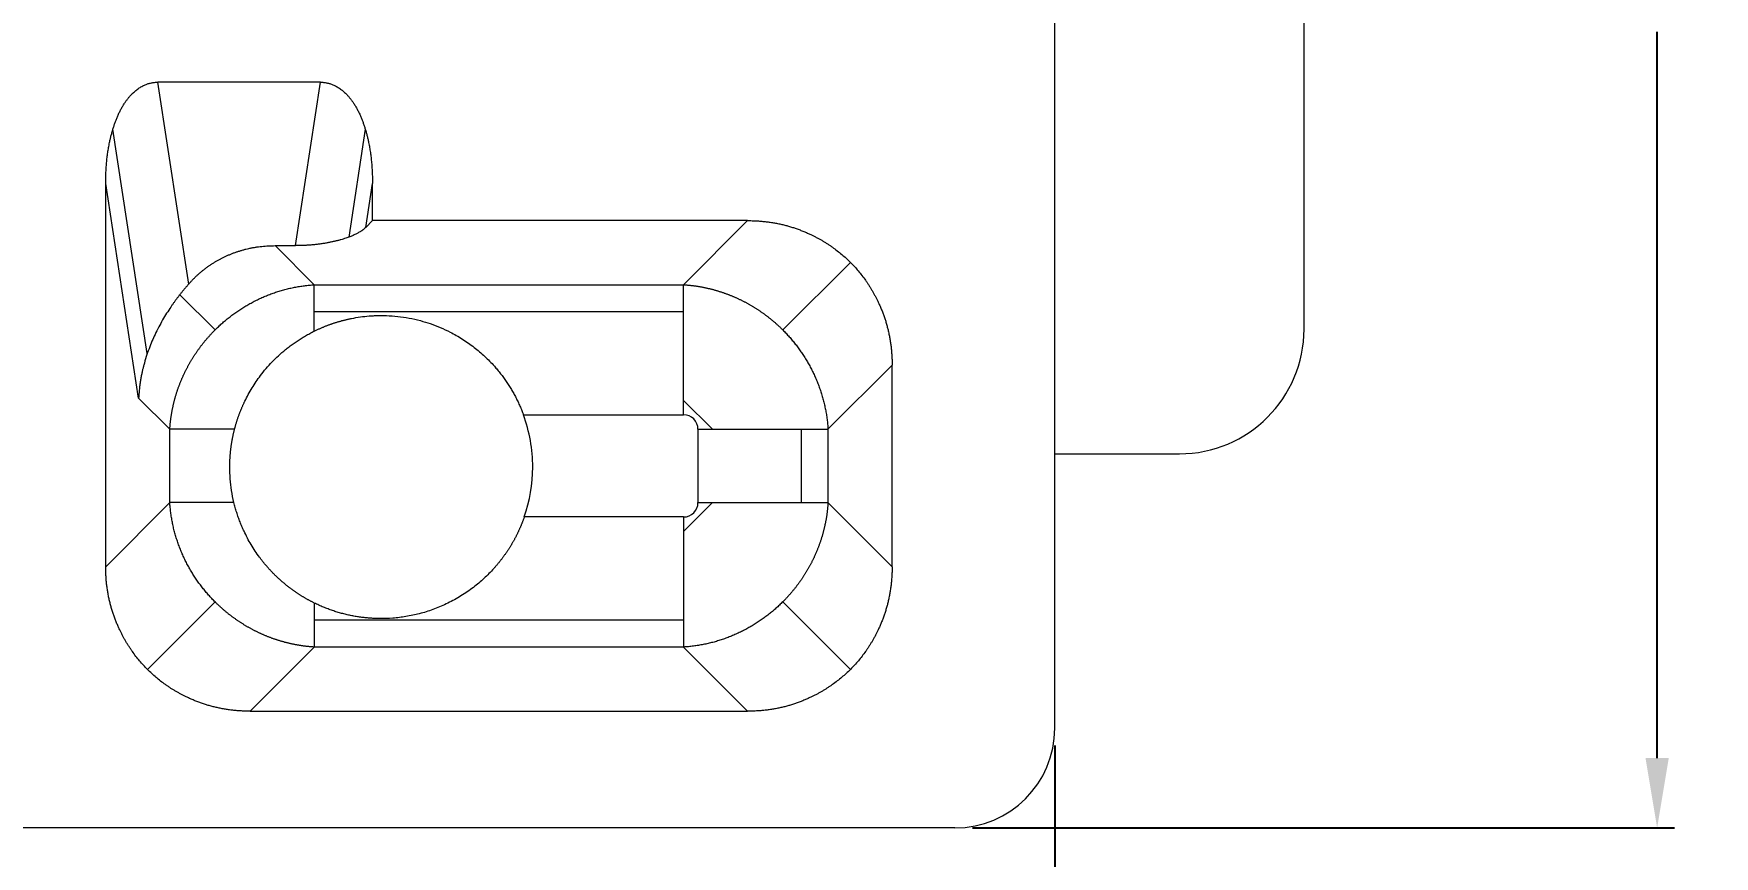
# Model space of a CAD drawing. Header units: millimetres. Extents: x 2455 to 2643, y 2006 to 2127.
# Drawn here: x 2502.68 to 2536.39, y 2029.38 to 2045.87 of the extents above; entities that cross this region are included whole.
import ezdxf

# ---------------------------------------------------------------- set-up
doc = ezdxf.new("R2010")
doc.units = ezdxf.units.MM
doc.layers.add('1', color=7, linetype='Continuous', true_color=0xffffff)
doc.layers.add('dim', color=82, linetype='Continuous', lineweight=9)
doc.styles.add('Capful-A', font='')
doc.styles.get('Capful-A').set_extended_font_data('Microsoft YaHei')
doc.dimstyles.new('Capful-A-1.0', dxfattribs={"dimscale": 0.7, "dimtxt": 2.5, "dimasz": 2.5, "dimexe": 1.5, "dimexo": 1, "dimgap": 1.5, "dimtad": 0, "dimdsep": 46, "dimtxsty": 'Capful-A', "dimcen": 0, "dimclrt": 2, "dimazin": 2, "dimtfac": 1, "dimtmove": 0, "dimatfit": 3, "dimfxl": 0, "dimtolj": 1, "dimtzin": 0, "dimarcsym": 0})

# ---------------------------------------------------------------- blocks, each defined once
blk = doc.blocks.new('*D49')
at = {"layer": 'Defpoints', "color": 0, "transparency": 16777216}
for p in [(2470.156, 2031.949), (2523.156, 2031.949), (2523.156, 2022.62)]:
    blk.add_point(p, dxfattribs=at)
at = {"layer": 'dim', "color": 0, "lineweight": -2, "transparency": 16777216}
for p, q in [((2470.156, 2031.599), (2470.156, 2022.27)), ((2523.156, 2031.599), (2523.156, 2022.27)), ((2471.556, 2022.62), (2495.133, 2022.62)), ((2521.756, 2022.62), (2498.178, 2022.62))]:
    blk.add_line(p, q, dxfattribs=at)
at = {"layer": 'dim', "color": 0, "transparency": 16777216}
for points in [[(2471.556, 2022.853), (2471.556, 2022.386), (2470.156, 2022.62)], [(2521.756, 2022.853), (2521.756, 2022.386), (2523.156, 2022.62)]]:
    blk.add_solid(points, dxfattribs=at)
at = {"layer": 'dim', "color": 2, "transparency": 16777216, "insert": (2496.656, 2022.62), "char_height": 1.75, "attachment_point": 5, "style": 'Capful-A', "bg_fill": 3, "box_fill_scale": 1.1, "bg_fill_color": 256, "bg_fill_true_color": 13158600, "bg_fill_transparency": 0}
blk.add_mtext('\\A1;53', dxfattribs=at)
blk = doc.blocks.new('*D50')
at = {"layer": 'Defpoints', "color": 0, "transparency": 16777216}
for p in [(2521.156, 2064.949), (2535.238, 2064.949), (2521.156, 2029.949)]:
    blk.add_point(p, dxfattribs=at)
at = {"layer": 'dim', "color": 0, "lineweight": -2, "transparency": 16777216}
for p, q in [((2521.505, 2064.949), (2535.588, 2064.949)), ((2535.238, 2063.549), (2535.238, 2048.992)), ((2535.238, 2031.349), (2535.238, 2045.906)), ((2521.505, 2029.949), (2535.588, 2029.949))]:
    blk.add_line(p, q, dxfattribs=at)
at = {"layer": 'dim', "color": 0, "transparency": 16777216}
for points in [[(2535.005, 2063.549), (2535.471, 2063.549), (2535.238, 2064.949)], [(2535.005, 2031.349), (2535.471, 2031.349), (2535.238, 2029.949)]]:
    blk.add_solid(points, dxfattribs=at)
at = {"layer": 'dim', "color": 2, "transparency": 16777216, "insert": (2535.238, 2047.449), "char_height": 1.75, "attachment_point": 5, "rotation": 90, "style": 'Capful-A', "bg_fill": 3, "box_fill_scale": 1.1, "bg_fill_color": 256, "bg_fill_true_color": 13158600, "bg_fill_transparency": 0}
blk.add_mtext('\\A1;35', dxfattribs=at)

msp = doc.modelspace()

# ---------------------------------------------------------------- linework, layer by layer
at = {"layer": '1', "color": 7, "linetype": 'Continuous', "lineweight": 18}
for p, q in [((2528.156, 2039.949), (2528.156, 2054.949)), ((2523.156, 2031.949), (2523.156, 2052.399)), ((2505.788, 2040.853), (2505.167, 2044.898)), ((2508.43, 2044.898), (2505.167, 2044.898)), ((2507.927, 2041.622), (2508.43, 2044.898)), ((2504.958, 2039.461), (2504.268, 2043.957)), ((2509.329, 2043.957), (2508.997, 2041.792)), ((2504.123, 2035.187), (2504.123, 2042.87)), ((2504.784, 2038.566), (2504.123, 2042.87)), ((2509.338, 2041.989), (2509.473, 2042.87)), ((2509.473, 2042.124), (2509.473, 2042.87)), ((2509.473, 2042.124), (2509.338, 2041.989)), ((2516.997, 2042.124), (2509.473, 2042.124)), ((2516.997, 2042.124), (2515.712, 2040.839)), ((2507.524, 2041.622), (2507.927, 2041.622)), ((2507.524, 2041.622), (2508.307, 2040.839)), ((2519.058, 2041.287), (2517.703, 2039.932)), ((2508.307, 2040.839), (2515.712, 2040.839)), ((2505.609, 2040.639), (2506.316, 2039.932)), ((2508.307, 2040.302), (2515.712, 2040.302)), ((2519.895, 2039.227), (2518.609, 2037.941)), ((2519.895, 2035.187), (2519.895, 2039.227)), ((2505.409, 2037.941), (2504.784, 2038.566)), ((2515.712, 2038.52), (2516.291, 2037.941)), ((2512.501, 2038.231), (2515.712, 2038.231)), ((2505.409, 2036.473), (2505.409, 2037.941)), ((2516.001, 2037.941), (2516.001, 2036.473)), ((2518.073, 2037.941), (2518.073, 2036.473)), ((2518.609, 2037.941), (2518.609, 2036.473)), ((2523.156, 2037.449), (2525.656, 2037.449)), ((2504.123, 2035.187), (2505.409, 2036.473)), ((2516.291, 2036.473), (2515.712, 2035.894)), ((2519.895, 2035.187), (2518.609, 2036.473)), ((2515.712, 2036.183), (2512.518, 2036.183)), ((2506.316, 2034.482), (2504.96, 2033.127)), ((2517.703, 2034.482), (2519.058, 2033.127)), ((2515.712, 2034.112), (2508.307, 2034.112)), ((2507.021, 2032.289), (2508.307, 2033.575)), ((2515.712, 2033.575), (2508.307, 2033.575)), ((2516.997, 2032.289), (2515.712, 2033.575)), ((2507.021, 2032.289), (2516.997, 2032.289)), ((2521.156, 2029.949), (2472.156, 2029.949))]:
    msp.add_line(p, q, dxfattribs=at)
for centre, radius, start, end in [((2525.656, 2039.949), 2.5, 270, 0), ((2509.649, 2037.184), 3.038, 0, 20.1554), ((2515.715, 2037.945), 0.286, 359.2408, 90.7592), ((2509.649, 2037.184), 3.038, 340.7734, 0), ((2515.715, 2036.469), 0.286, 269.2408, 0.7592), ((2521.156, 2031.949), 2, 270, 0)]:
    msp.add_arc(centre, radius, start, end, dxfattribs=at)
for points, degree, knots in [([(2504.123, 2042.87), (2504.123, 2043.635), (2504.348, 2044.182), (2504.469, 2044.476), (2504.642, 2044.655), (2504.879, 2044.898), (2505.167, 2044.898)], 2, [0, 0, 0, 0.5, 0.5, 0.75, 0.75, 1, 1, 1]), ([(2508.43, 2044.898), (2508.718, 2044.898), (2508.954, 2044.655), (2509.128, 2044.476), (2509.249, 2044.182), (2509.473, 2043.636), (2509.473, 2042.87)], 2, [0, 0, 0, 0.25, 0.25, 0.5, 0.5, 1, 1, 1]), ([(2516.997, 2042.124), (2517.638, 2042.124), (2518.197, 2041.875), (2518.689, 2041.656), (2519.426, 2040.919), (2519.646, 2040.426), (2519.895, 2039.868), (2519.895, 2039.227)], 2, [0, 0, 0, 0.25, 0.25, 0.5, 0.75, 0.75, 1, 1, 1]), ([(2509.338, 2041.989), (2509.187, 2041.838), (2508.832, 2041.739), (2508.414, 2041.622), (2507.927, 2041.622)], 2, [0, 0, 0, 0.5, 0.5, 1, 1, 1]), ([(2505.788, 2040.853), (2506.112, 2041.222), (2506.552, 2041.419), (2507.002, 2041.622), (2507.524, 2041.622)], 2, [0, 0, 0, 0.5, 0.5, 1, 1, 1]), ([(2505.788, 2040.853), (2505.782, 2040.847), (2505.771, 2040.835), (2505.755, 2040.816), (2505.739, 2040.797), (2505.723, 2040.778), (2505.706, 2040.758), (2505.69, 2040.739), (2505.673, 2040.719), (2505.657, 2040.699), (2505.64, 2040.678), (2505.624, 2040.658), (2505.608, 2040.637), (2505.591, 2040.616), (2505.575, 2040.594), (2505.558, 2040.573), (2505.542, 2040.551), (2505.525, 2040.529), (2505.509, 2040.506), (2505.493, 2040.484), (2505.476, 2040.461), (2505.46, 2040.438), (2505.444, 2040.414), (2505.405, 2040.358), (2505.344, 2040.265), (2505.264, 2040.132), (2505.185, 2039.991), (2505.114, 2039.848), (2505.049, 2039.703), (2504.989, 2039.554), (2504.934, 2039.394), (2504.899, 2039.274), (2504.879, 2039.197), (2504.871, 2039.167), (2504.864, 2039.136), (2504.856, 2039.103), (2504.849, 2039.068), (2504.841, 2039.031), (2504.834, 2038.993), (2504.826, 2038.953), (2504.819, 2038.91), (2504.813, 2038.867), (2504.806, 2038.821), (2504.801, 2038.773), (2504.795, 2038.724), (2504.791, 2038.673), (2504.787, 2038.62), (2504.785, 2038.584), (2504.784, 2038.566)], 3, [0, 0, 0, 0, 0.010337, 0.020716, 0.031137, 0.041602, 0.052111, 0.062664, 0.073262, 0.083905, 0.094594, 0.105329, 0.116111, 0.12694, 0.137816, 0.14874, 0.159713, 0.170734, 0.181804, 0.192925, 0.204095, 0.215316, 0.226587, 0.23791, 0.296533, 0.357165, 0.419848, 0.484621, 0.54266, 0.604424, 0.669927, 0.739185, 0.750348, 0.762196, 0.774729, 0.787947, 0.80185, 0.816438, 0.831711, 0.847669, 0.864313, 0.881641, 0.899655, 0.918353, 0.937737, 0.957806, 0.978561, 1, 1, 1, 1]), ([(2505.409, 2037.941), (2505.41, 2037.95), (2505.411, 2037.968), (2505.413, 2037.995), (2505.415, 2038.023), (2505.418, 2038.05), (2505.42, 2038.077), (2505.423, 2038.104), (2505.427, 2038.131), (2505.43, 2038.158), (2505.434, 2038.185), (2505.438, 2038.212), (2505.442, 2038.239), (2505.447, 2038.265), (2505.451, 2038.292), (2505.456, 2038.319), (2505.461, 2038.345), (2505.467, 2038.372), (2505.473, 2038.398), (2505.478, 2038.424), (2505.484, 2038.451), (2505.491, 2038.477), (2505.497, 2038.503), (2505.504, 2038.529), (2505.511, 2038.555), (2505.518, 2038.581), (2505.526, 2038.607), (2505.534, 2038.632), (2505.541, 2038.658), (2505.55, 2038.683), (2505.558, 2038.709), (2505.566, 2038.734), (2505.575, 2038.759), (2505.584, 2038.784), (2505.593, 2038.809), (2505.603, 2038.834), (2505.612, 2038.859), (2505.622, 2038.884), (2505.632, 2038.908), (2505.642, 2038.933), (2505.653, 2038.957), (2505.663, 2038.981), (2505.674, 2039.005), (2505.685, 2039.029), (2505.696, 2039.053), (2505.707, 2039.077), (2505.719, 2039.101), (2505.731, 2039.124), (2505.743, 2039.148), (2505.755, 2039.171), (2505.767, 2039.194), (2505.779, 2039.217), (2505.792, 2039.24), (2505.805, 2039.263), (2505.818, 2039.285), (2505.831, 2039.308), (2505.844, 2039.33), (2505.858, 2039.352), (2505.872, 2039.374), (2505.885, 2039.396), (2505.899, 2039.418), (2505.914, 2039.44), (2505.928, 2039.461), (2505.942, 2039.483), (2505.957, 2039.504), (2505.972, 2039.525), (2505.987, 2039.546), (2506.002, 2039.567), (2506.017, 2039.587), (2506.033, 2039.608), (2506.048, 2039.628), (2506.064, 2039.648), (2506.08, 2039.668), (2506.096, 2039.688), (2506.112, 2039.708), (2506.128, 2039.728), (2506.145, 2039.747), (2506.161, 2039.766), (2506.178, 2039.785), (2506.195, 2039.804), (2506.211, 2039.823), (2506.229, 2039.842), (2506.246, 2039.86), (2506.263, 2039.878), (2506.28, 2039.896), (2506.298, 2039.914), (2506.321, 2039.937), (2506.349, 2039.965), (2506.383, 2039.998), (2506.417, 2040.03), (2506.452, 2040.061), (2506.488, 2040.092), (2506.524, 2040.123), (2506.56, 2040.153), (2506.597, 2040.182), (2506.635, 2040.212), (2506.673, 2040.24), (2506.712, 2040.268), (2506.751, 2040.296), (2506.791, 2040.323), (2506.831, 2040.349), (2506.871, 2040.375), (2506.912, 2040.4), (2506.954, 2040.425), (2506.995, 2040.449), (2507.038, 2040.472), (2507.081, 2040.495), (2507.124, 2040.517), (2507.167, 2040.539), (2507.211, 2040.56), (2507.256, 2040.58), (2507.3, 2040.6), (2507.346, 2040.618), (2507.391, 2040.637), (2507.437, 2040.654), (2507.483, 2040.671), (2507.529, 2040.687), (2507.576, 2040.702), (2507.623, 2040.717), (2507.671, 2040.731), (2507.718, 2040.744), (2507.766, 2040.756), (2507.814, 2040.767), (2507.863, 2040.778), (2507.911, 2040.788), (2507.96, 2040.797), (2508.009, 2040.806), (2508.059, 2040.813), (2508.108, 2040.82), (2508.157, 2040.826), (2508.207, 2040.831), (2508.257, 2040.835), (2508.29, 2040.838), (2508.307, 2040.839)], 3, [0, 0, 0, 0, 0.006209, 0.012411, 0.018605, 0.024791, 0.030969, 0.03714, 0.043303, 0.049458, 0.055605, 0.061744, 0.067875, 0.073999, 0.080115, 0.086223, 0.092323, 0.098416, 0.104501, 0.110578, 0.116647, 0.122708, 0.128762, 0.134807, 0.140845, 0.146875, 0.152898, 0.158912, 0.164919, 0.170918, 0.176909, 0.182893, 0.188868, 0.194836, 0.200796, 0.206749, 0.212693, 0.21863, 0.224559, 0.23048, 0.236393, 0.242299, 0.248197, 0.254087, 0.259969, 0.265843, 0.27171, 0.277569, 0.28342, 0.289263, 0.295099, 0.300927, 0.306747, 0.312559, 0.318363, 0.32416, 0.329949, 0.33573, 0.341503, 0.347269, 0.353026, 0.358776, 0.364519, 0.370253, 0.37598, 0.381699, 0.38741, 0.393113, 0.398809, 0.404497, 0.410177, 0.415849, 0.421514, 0.427171, 0.43282, 0.438461, 0.444094, 0.44972, 0.455338, 0.460948, 0.466551, 0.472145, 0.477732, 0.483311, 0.488883, 0.494447, 0.500002, 0.510376, 0.520771, 0.531188, 0.541627, 0.552089, 0.562572, 0.573077, 0.583605, 0.594154, 0.604725, 0.615319, 0.625934, 0.636572, 0.647231, 0.657913, 0.668617, 0.679343, 0.69009, 0.70086, 0.711652, 0.722466, 0.733302, 0.74416, 0.755041, 0.765943, 0.776867, 0.787814, 0.798783, 0.809773, 0.820786, 0.831821, 0.842878, 0.853957, 0.865058, 0.876182, 0.887327, 0.898495, 0.909685, 0.920897, 0.932131, 0.943387, 0.954665, 0.965966, 0.977288, 0.988633, 1, 1, 1, 1]), ([(2508.307, 2039.909), (2508.307, 2040.022), (2508.307, 2040.128), (2508.307, 2040.324), (2508.307, 2040.413), (2508.307, 2040.571), (2508.307, 2040.64), (2508.307, 2040.756), (2508.307, 2040.803), (2508.307, 2040.839)], 3, [0, 0, 0, 0, 0.25, 0.25, 0.5, 0.5, 0.75, 0.75, 1, 1, 1, 1]), ([(2515.712, 2038.231), (2515.712, 2038.378), (2515.712, 2038.525), (2515.712, 2038.816), (2515.712, 2038.959), (2515.712, 2039.238), (2515.712, 2039.374), (2515.712, 2039.633), (2515.712, 2039.757), (2515.712, 2039.991), (2515.712, 2040.101), (2515.712, 2040.302), (2515.712, 2040.394), (2515.712, 2040.557), (2515.712, 2040.629), (2515.712, 2040.751), (2515.712, 2040.801), (2515.712, 2040.839)], 3, [0, 0, 0, 0, 0.125, 0.125, 0.25, 0.25, 0.375, 0.375, 0.5, 0.5, 0.625, 0.625, 0.75, 0.75, 0.875, 0.875, 1, 1, 1, 1]), ([(2515.712, 2040.839), (2515.721, 2040.838), (2515.739, 2040.837), (2515.766, 2040.835), (2515.793, 2040.833), (2515.821, 2040.83), (2515.848, 2040.827), (2515.875, 2040.824), (2515.902, 2040.821), (2515.929, 2040.818), (2515.956, 2040.814), (2515.983, 2040.81), (2516.009, 2040.806), (2516.036, 2040.801), (2516.063, 2040.796), (2516.089, 2040.792), (2516.116, 2040.786), (2516.142, 2040.781), (2516.169, 2040.775), (2516.195, 2040.769), (2516.221, 2040.763), (2516.248, 2040.757), (2516.274, 2040.75), (2516.3, 2040.744), (2516.326, 2040.737), (2516.352, 2040.729), (2516.377, 2040.722), (2516.403, 2040.714), (2516.429, 2040.706), (2516.454, 2040.698), (2516.479, 2040.69), (2516.505, 2040.681), (2516.53, 2040.673), (2516.555, 2040.664), (2516.58, 2040.655), (2516.605, 2040.645), (2516.63, 2040.636), (2516.654, 2040.626), (2516.679, 2040.616), (2516.703, 2040.606), (2516.728, 2040.595), (2516.752, 2040.585), (2516.776, 2040.574), (2516.8, 2040.563), (2516.824, 2040.552), (2516.848, 2040.54), (2516.871, 2040.529), (2516.895, 2040.517), (2516.918, 2040.505), (2516.942, 2040.493), (2516.965, 2040.481), (2516.988, 2040.468), (2517.011, 2040.456), (2517.033, 2040.443), (2517.056, 2040.43), (2517.079, 2040.417), (2517.101, 2040.403), (2517.123, 2040.39), (2517.145, 2040.376), (2517.167, 2040.362), (2517.189, 2040.348), (2517.211, 2040.334), (2517.232, 2040.32), (2517.253, 2040.305), (2517.275, 2040.291), (2517.296, 2040.276), (2517.317, 2040.261), (2517.338, 2040.246), (2517.358, 2040.231), (2517.379, 2040.215), (2517.399, 2040.2), (2517.419, 2040.184), (2517.439, 2040.168), (2517.459, 2040.152), (2517.479, 2040.136), (2517.498, 2040.12), (2517.518, 2040.103), (2517.537, 2040.087), (2517.556, 2040.07), (2517.575, 2040.053), (2517.594, 2040.036), (2517.612, 2040.019), (2517.631, 2040.002), (2517.649, 2039.985), (2517.667, 2039.967), (2517.685, 2039.95), (2517.708, 2039.927), (2517.736, 2039.899), (2517.768, 2039.865), (2517.8, 2039.831), (2517.832, 2039.796), (2517.863, 2039.76), (2517.894, 2039.724), (2517.924, 2039.687), (2517.953, 2039.65), (2517.982, 2039.613), (2518.011, 2039.575), (2518.039, 2039.536), (2518.066, 2039.497), (2518.093, 2039.457), (2518.12, 2039.417), (2518.146, 2039.377), (2518.171, 2039.336), (2518.196, 2039.294), (2518.22, 2039.252), (2518.243, 2039.21), (2518.266, 2039.167), (2518.288, 2039.124), (2518.31, 2039.081), (2518.331, 2039.037), (2518.351, 2038.992), (2518.37, 2038.947), (2518.389, 2038.902), (2518.407, 2038.857), (2518.425, 2038.811), (2518.442, 2038.765), (2518.458, 2038.718), (2518.473, 2038.672), (2518.487, 2038.625), (2518.501, 2038.577), (2518.514, 2038.53), (2518.527, 2038.482), (2518.538, 2038.433), (2518.549, 2038.385), (2518.559, 2038.336), (2518.568, 2038.288), (2518.577, 2038.239), (2518.584, 2038.189), (2518.591, 2038.14), (2518.597, 2038.09), (2518.602, 2038.041), (2518.606, 2037.991), (2518.608, 2037.958), (2518.609, 2037.941)], 3, [0, 0, 0, 0, 0.006209, 0.012411, 0.018605, 0.024791, 0.030969, 0.03714, 0.043303, 0.049458, 0.055605, 0.061744, 0.067875, 0.073999, 0.080115, 0.086223, 0.092323, 0.098416, 0.104501, 0.110578, 0.116647, 0.122708, 0.128762, 0.134807, 0.140845, 0.146875, 0.152898, 0.158912, 0.164919, 0.170918, 0.176909, 0.182893, 0.188868, 0.194836, 0.200796, 0.206749, 0.212693, 0.21863, 0.224559, 0.23048, 0.236393, 0.242299, 0.248197, 0.254087, 0.259969, 0.265843, 0.27171, 0.277569, 0.28342, 0.289263, 0.295099, 0.300927, 0.306747, 0.312559, 0.318363, 0.32416, 0.329949, 0.33573, 0.341503, 0.347269, 0.353026, 0.358776, 0.364519, 0.370253, 0.37598, 0.381699, 0.38741, 0.393113, 0.398809, 0.404497, 0.410177, 0.415849, 0.421514, 0.427171, 0.43282, 0.438461, 0.444094, 0.44972, 0.455338, 0.460948, 0.466551, 0.472145, 0.477732, 0.483311, 0.488883, 0.494447, 0.500002, 0.510376, 0.520771, 0.531188, 0.541627, 0.552089, 0.562572, 0.573077, 0.583605, 0.594154, 0.604725, 0.615319, 0.625934, 0.636572, 0.647231, 0.657913, 0.668617, 0.679343, 0.69009, 0.70086, 0.711652, 0.722466, 0.733302, 0.74416, 0.755041, 0.765943, 0.776867, 0.787814, 0.798783, 0.809773, 0.820786, 0.831821, 0.842878, 0.853957, 0.865058, 0.876182, 0.887327, 0.898495, 0.909685, 0.920897, 0.932131, 0.943387, 0.954665, 0.965966, 0.977288, 0.988633, 1, 1, 1, 1]), ([(2508.307, 2039.909), (2508.316, 2039.914), (2508.333, 2039.922), (2508.359, 2039.934), (2508.384, 2039.946), (2508.41, 2039.958), (2508.436, 2039.969), (2508.462, 2039.98), (2508.488, 2039.991), (2508.514, 2040.002), (2508.539, 2040.012), (2508.565, 2040.022), (2508.591, 2040.032), (2508.617, 2040.041), (2508.643, 2040.05), (2508.668, 2040.059), (2508.694, 2040.068), (2508.72, 2040.076), (2508.746, 2040.085), (2508.771, 2040.092), (2508.797, 2040.1), (2508.823, 2040.108), (2508.849, 2040.115), (2508.875, 2040.122), (2508.9, 2040.128), (2508.926, 2040.135), (2508.952, 2040.141), (2508.977, 2040.147), (2509.003, 2040.152), (2509.029, 2040.158), (2509.104, 2040.173), (2509.23, 2040.195), (2509.377, 2040.211), (2509.494, 2040.218), (2509.581, 2040.222), (2509.668, 2040.222), (2509.801, 2040.22), (2509.982, 2040.206), (2510.21, 2040.173), (2510.428, 2040.123), (2510.637, 2040.06), (2510.836, 2039.983), (2511.009, 2039.903), (2511.156, 2039.823), (2511.278, 2039.75), (2511.398, 2039.67), (2511.512, 2039.585), (2511.621, 2039.496), (2511.724, 2039.404), (2511.823, 2039.308), (2511.898, 2039.228), (2511.95, 2039.169), (2511.981, 2039.132), (2512.012, 2039.094), (2512.042, 2039.056), (2512.072, 2039.018), (2512.1, 2038.979), (2512.128, 2038.941), (2512.156, 2038.901), (2512.183, 2038.862), (2512.209, 2038.822), (2512.234, 2038.781), (2512.259, 2038.741), (2512.283, 2038.7), (2512.306, 2038.658), (2512.329, 2038.617), (2512.351, 2038.575), (2512.372, 2038.533), (2512.392, 2038.49), (2512.412, 2038.448), (2512.432, 2038.405), (2512.45, 2038.362), (2512.468, 2038.318), (2512.485, 2038.275), (2512.496, 2038.245), (2512.501, 2038.231)], 3, [0, 0, 0, 0, 0.005796, 0.01156, 0.017293, 0.022996, 0.028669, 0.034312, 0.039925, 0.04551, 0.051067, 0.056595, 0.062097, 0.067571, 0.073019, 0.078441, 0.083838, 0.08921, 0.094558, 0.099882, 0.105182, 0.11046, 0.115716, 0.12095, 0.126163, 0.131355, 0.136528, 0.141681, 0.146816, 0.151933, 0.157032, 0.19173, 0.22558, 0.242164, 0.258697, 0.275159, 0.291709, 0.334876, 0.379013, 0.424586, 0.465694, 0.508158, 0.552202, 0.580753, 0.609575, 0.638715, 0.668216, 0.696062, 0.723781, 0.751409, 0.778983, 0.788646, 0.798255, 0.807814, 0.817324, 0.826787, 0.836204, 0.845577, 0.854908, 0.864199, 0.873451, 0.882667, 0.891847, 0.900995, 0.910112, 0.919199, 0.92826, 0.937295, 0.946306, 0.955297, 0.964268, 0.973222, 0.98216, 0.991086, 1, 1, 1, 1]), ([(2506.707, 2037.941), (2506.709, 2037.95), (2506.714, 2037.967), (2506.721, 2037.993), (2506.728, 2038.018), (2506.735, 2038.044), (2506.743, 2038.069), (2506.751, 2038.094), (2506.759, 2038.12), (2506.767, 2038.145), (2506.775, 2038.169), (2506.784, 2038.194), (2506.793, 2038.219), (2506.802, 2038.243), (2506.811, 2038.268), (2506.82, 2038.292), (2506.83, 2038.316), (2506.84, 2038.34), (2506.85, 2038.364), (2506.86, 2038.388), (2506.87, 2038.411), (2506.881, 2038.435), (2506.892, 2038.459), (2506.903, 2038.482), (2506.932, 2038.543), (2506.982, 2038.64), (2507.057, 2038.77), (2507.139, 2038.897), (2507.232, 2039.027), (2507.339, 2039.159), (2507.459, 2039.292), (2507.589, 2039.419), (2507.693, 2039.509), (2507.765, 2039.567), (2507.803, 2039.597), (2507.841, 2039.626), (2507.881, 2039.654), (2507.92, 2039.682), (2507.961, 2039.71), (2508.002, 2039.737), (2508.043, 2039.763), (2508.086, 2039.789), (2508.129, 2039.814), (2508.172, 2039.839), (2508.217, 2039.863), (2508.262, 2039.887), (2508.292, 2039.902), (2508.307, 2039.909)], 3, [0, 0, 0, 0, 0.010211, 0.020382, 0.030513, 0.040607, 0.050665, 0.060691, 0.070685, 0.080649, 0.090587, 0.100499, 0.110387, 0.120255, 0.130104, 0.139935, 0.149753, 0.159557, 0.169351, 0.179137, 0.188917, 0.198694, 0.208469, 0.218245, 0.228024, 0.284943, 0.341533, 0.398275, 0.455645, 0.522714, 0.590462, 0.65946, 0.730221, 0.74855, 0.767002, 0.785585, 0.804303, 0.823163, 0.842168, 0.861325, 0.880638, 0.90011, 0.919746, 0.93955, 0.959525, 0.979674, 1, 1, 1, 1]), ([(2506.707, 2037.941), (2506.549, 2037.941), (2506.4, 2037.941), (2506.126, 2037.941), (2506, 2037.941), (2505.778, 2037.941), (2505.681, 2037.941), (2505.52, 2037.941), (2505.456, 2037.941), (2505.409, 2037.941)], 3, [0, 0, 0, 0, 0.25, 0.25, 0.5, 0.5, 0.75, 0.75, 1, 1, 1, 1]), ([(2506.611, 2037.184), (2506.611, 2037.193), (2506.611, 2037.21), (2506.612, 2037.236), (2506.612, 2037.263), (2506.613, 2037.289), (2506.614, 2037.315), (2506.615, 2037.341), (2506.617, 2037.368), (2506.618, 2037.394), (2506.62, 2037.42), (2506.623, 2037.446), (2506.625, 2037.472), (2506.628, 2037.498), (2506.63, 2037.525), (2506.633, 2037.551), (2506.637, 2037.577), (2506.64, 2037.603), (2506.644, 2037.629), (2506.648, 2037.655), (2506.652, 2037.681), (2506.657, 2037.707), (2506.661, 2037.733), (2506.666, 2037.759), (2506.671, 2037.785), (2506.677, 2037.811), (2506.682, 2037.837), (2506.688, 2037.863), (2506.694, 2037.889), (2506.7, 2037.915), (2506.705, 2037.932), (2506.707, 2037.941)], 3, [0, 0, 0, 0, 0.034237, 0.06846, 0.102674, 0.136882, 0.171087, 0.205292, 0.239502, 0.273719, 0.307948, 0.34219, 0.37645, 0.410732, 0.445038, 0.479371, 0.513736, 0.548136, 0.582574, 0.617053, 0.651577, 0.686149, 0.720772, 0.75545, 0.790186, 0.824983, 0.859845, 0.894774, 0.929774, 0.964849, 1, 1, 1, 1]), ([(2516.001, 2037.941), (2516.01, 2037.941), (2516.028, 2037.941), (2516.058, 2037.941), (2516.092, 2037.941), (2516.132, 2037.941), (2516.175, 2037.941), (2516.224, 2037.941), (2516.277, 2037.941), (2516.335, 2037.941), (2516.397, 2037.941), (2516.465, 2037.941), (2516.537, 2037.941), (2516.614, 2037.941), (2516.695, 2037.941), (2516.781, 2037.941), (2516.895, 2037.941), (2517.044, 2037.941), (2517.231, 2037.941), (2517.437, 2037.941), (2517.584, 2037.941), (2517.672, 2037.941), (2517.698, 2037.941), (2517.725, 2037.941), (2517.752, 2037.941), (2517.779, 2037.941), (2517.806, 2037.941), (2517.833, 2037.941), (2517.861, 2037.941), (2517.888, 2037.941), (2517.916, 2037.941), (2517.944, 2037.941), (2517.971, 2037.941), (2517.999, 2037.941), (2518.026, 2037.941), (2518.054, 2037.941), (2518.081, 2037.941), (2518.108, 2037.941), (2518.135, 2037.941), (2518.162, 2037.941), (2518.188, 2037.941), (2518.215, 2037.941), (2518.24, 2037.941), (2518.266, 2037.941), (2518.291, 2037.941), (2518.316, 2037.941), (2518.34, 2037.941), (2518.363, 2037.941), (2518.386, 2037.941), (2518.409, 2037.941), (2518.431, 2037.941), (2518.452, 2037.941), (2518.473, 2037.941), (2518.493, 2037.941), (2518.512, 2037.941), (2518.53, 2037.941), (2518.548, 2037.941), (2518.565, 2037.941), (2518.581, 2037.941), (2518.596, 2037.941), (2518.605, 2037.941), (2518.609, 2037.941)], 3, [0, 0, 0, 0, 0.007155, 0.015595, 0.025334, 0.036387, 0.048771, 0.062503, 0.077602, 0.094089, 0.111984, 0.131308, 0.152079, 0.174319, 0.198044, 0.223271, 0.250013, 0.299749, 0.357985, 0.424758, 0.499961, 0.509356, 0.518933, 0.528692, 0.538632, 0.548752, 0.55905, 0.569525, 0.580177, 0.591004, 0.602003, 0.613175, 0.624516, 0.636025, 0.6477, 0.65954, 0.67154, 0.6837, 0.696017, 0.708489, 0.721111, 0.733883, 0.7468, 0.759859, 0.773057, 0.786392, 0.799858, 0.813453, 0.827173, 0.841014, 0.854971, 0.869041, 0.88322, 0.897502, 0.911884, 0.926361, 0.940928, 0.95558, 0.970313, 0.985121, 1, 1, 1, 1]), ([(2506.695, 2036.473), (2506.688, 2036.473), (2506.674, 2036.473), (2506.653, 2036.473), (2506.632, 2036.473), (2506.61, 2036.473), (2506.588, 2036.473), (2506.565, 2036.473), (2506.543, 2036.473), (2506.52, 2036.473), (2506.497, 2036.473), (2506.473, 2036.473), (2506.45, 2036.473), (2506.426, 2036.473), (2506.402, 2036.473), (2506.378, 2036.473), (2506.354, 2036.473), (2506.329, 2036.473), (2506.304, 2036.473), (2506.28, 2036.473), (2506.255, 2036.473), (2506.23, 2036.473), (2506.205, 2036.473), (2506.18, 2036.473), (2506.154, 2036.473), (2506.129, 2036.473), (2506.104, 2036.473), (2506.079, 2036.473), (2506.054, 2036.473), (2506.028, 2036.473), (2506.003, 2036.473), (2505.978, 2036.473), (2505.953, 2036.473), (2505.929, 2036.473), (2505.904, 2036.473), (2505.88, 2036.473), (2505.855, 2036.473), (2505.831, 2036.473), (2505.808, 2036.473), (2505.784, 2036.473), (2505.761, 2036.473), (2505.738, 2036.473), (2505.715, 2036.473), (2505.693, 2036.473), (2505.671, 2036.473), (2505.65, 2036.473), (2505.629, 2036.473), (2505.609, 2036.473), (2505.589, 2036.473), (2505.569, 2036.473), (2505.55, 2036.473), (2505.532, 2036.473), (2505.514, 2036.473), (2505.497, 2036.473), (2505.481, 2036.473), (2505.465, 2036.473), (2505.45, 2036.473), (2505.435, 2036.473), (2505.422, 2036.473), (2505.413, 2036.473), (2505.409, 2036.473)], 3, [0, 0, 0, 0, 0.011176, 0.022572, 0.034187, 0.046022, 0.058077, 0.070354, 0.082852, 0.095572, 0.108514, 0.121679, 0.135067, 0.148677, 0.162511, 0.176568, 0.190848, 0.205351, 0.220077, 0.235026, 0.250197, 0.26559, 0.281205, 0.29704, 0.313096, 0.329372, 0.345866, 0.362578, 0.379507, 0.396651, 0.414009, 0.43158, 0.449362, 0.467354, 0.485554, 0.503959, 0.522568, 0.541379, 0.560388, 0.579595, 0.598996, 0.618588, 0.638369, 0.658336, 0.678484, 0.698812, 0.719315, 0.739991, 0.760834, 0.781842, 0.80301, 0.824334, 0.84581, 0.867433, 0.889199, 0.911103, 0.93314, 0.955306, 0.977594, 1, 1, 1, 1]), ([(2508.307, 2033.575), (2508.298, 2033.576), (2508.28, 2033.577), (2508.252, 2033.579), (2508.225, 2033.581), (2508.198, 2033.584), (2508.171, 2033.587), (2508.144, 2033.59), (2508.117, 2033.593), (2508.09, 2033.596), (2508.063, 2033.6), (2508.036, 2033.604), (2508.009, 2033.608), (2507.983, 2033.613), (2507.956, 2033.617), (2507.929, 2033.622), (2507.903, 2033.628), (2507.876, 2033.633), (2507.85, 2033.639), (2507.823, 2033.645), (2507.797, 2033.651), (2507.771, 2033.657), (2507.745, 2033.664), (2507.719, 2033.67), (2507.693, 2033.677), (2507.667, 2033.685), (2507.641, 2033.692), (2507.616, 2033.7), (2507.59, 2033.708), (2507.565, 2033.716), (2507.539, 2033.724), (2507.514, 2033.733), (2507.489, 2033.741), (2507.464, 2033.75), (2507.439, 2033.759), (2507.414, 2033.769), (2507.389, 2033.778), (2507.364, 2033.788), (2507.34, 2033.798), (2507.315, 2033.808), (2507.291, 2033.819), (2507.267, 2033.829), (2507.242, 2033.84), (2507.218, 2033.851), (2507.195, 2033.862), (2507.171, 2033.874), (2507.147, 2033.885), (2507.124, 2033.897), (2507.1, 2033.909), (2507.077, 2033.921), (2507.054, 2033.933), (2507.031, 2033.946), (2507.008, 2033.958), (2506.985, 2033.971), (2506.963, 2033.984), (2506.94, 2033.997), (2506.918, 2034.011), (2506.895, 2034.024), (2506.873, 2034.038), (2506.851, 2034.052), (2506.83, 2034.066), (2506.808, 2034.08), (2506.787, 2034.094), (2506.765, 2034.109), (2506.744, 2034.123), (2506.723, 2034.138), (2506.702, 2034.153), (2506.681, 2034.168), (2506.66, 2034.183), (2506.64, 2034.199), (2506.62, 2034.214), (2506.599, 2034.23), (2506.579, 2034.246), (2506.56, 2034.262), (2506.54, 2034.278), (2506.52, 2034.294), (2506.501, 2034.311), (2506.482, 2034.327), (2506.463, 2034.344), (2506.444, 2034.361), (2506.425, 2034.378), (2506.406, 2034.395), (2506.388, 2034.412), (2506.369, 2034.429), (2506.351, 2034.447), (2506.333, 2034.464), (2506.31, 2034.487), (2506.283, 2034.515), (2506.25, 2034.549), (2506.218, 2034.583), (2506.187, 2034.618), (2506.156, 2034.654), (2506.125, 2034.69), (2506.095, 2034.727), (2506.065, 2034.764), (2506.036, 2034.801), (2506.008, 2034.839), (2505.98, 2034.878), (2505.952, 2034.917), (2505.925, 2034.957), (2505.899, 2034.997), (2505.873, 2035.037), (2505.848, 2035.078), (2505.823, 2035.12), (2505.799, 2035.162), (2505.776, 2035.204), (2505.753, 2035.247), (2505.731, 2035.29), (2505.709, 2035.333), (2505.688, 2035.377), (2505.668, 2035.422), (2505.648, 2035.467), (2505.629, 2035.512), (2505.611, 2035.557), (2505.594, 2035.603), (2505.577, 2035.649), (2505.561, 2035.696), (2505.546, 2035.742), (2505.531, 2035.789), (2505.517, 2035.837), (2505.504, 2035.884), (2505.492, 2035.932), (2505.48, 2035.98), (2505.47, 2036.029), (2505.46, 2036.078), (2505.45, 2036.126), (2505.442, 2036.175), (2505.435, 2036.225), (2505.428, 2036.274), (2505.422, 2036.324), (2505.417, 2036.373), (2505.412, 2036.423), (2505.41, 2036.456), (2505.409, 2036.473)], 3, [0, 0, 0, 0, 0.006209, 0.012411, 0.018605, 0.024791, 0.030969, 0.03714, 0.043303, 0.049458, 0.055605, 0.061744, 0.067875, 0.073999, 0.080115, 0.086223, 0.092323, 0.098416, 0.104501, 0.110578, 0.116647, 0.122708, 0.128762, 0.134807, 0.140845, 0.146875, 0.152898, 0.158912, 0.164919, 0.170918, 0.176909, 0.182893, 0.188868, 0.194836, 0.200796, 0.206749, 0.212693, 0.21863, 0.224559, 0.23048, 0.236393, 0.242299, 0.248197, 0.254087, 0.259969, 0.265843, 0.27171, 0.277569, 0.28342, 0.289263, 0.295099, 0.300927, 0.306747, 0.312559, 0.318363, 0.32416, 0.329949, 0.33573, 0.341503, 0.347269, 0.353026, 0.358776, 0.364519, 0.370253, 0.37598, 0.381699, 0.38741, 0.393113, 0.398809, 0.404497, 0.410177, 0.415849, 0.421514, 0.427171, 0.43282, 0.438461, 0.444094, 0.44972, 0.455338, 0.460948, 0.466551, 0.472145, 0.477732, 0.483311, 0.488883, 0.494447, 0.500002, 0.510376, 0.520771, 0.531188, 0.541627, 0.552089, 0.562572, 0.573077, 0.583605, 0.594154, 0.604725, 0.615319, 0.625934, 0.636572, 0.647231, 0.657913, 0.668617, 0.679343, 0.69009, 0.70086, 0.711652, 0.722466, 0.733302, 0.74416, 0.755041, 0.765943, 0.776867, 0.787814, 0.798783, 0.809773, 0.820786, 0.831821, 0.842878, 0.853957, 0.865058, 0.876182, 0.887327, 0.898495, 0.909685, 0.920897, 0.932131, 0.943387, 0.954665, 0.965966, 0.977288, 0.988633, 1, 1, 1, 1]), ([(2508.307, 2034.458), (2508.3, 2034.462), (2508.285, 2034.469), (2508.264, 2034.48), (2508.242, 2034.491), (2508.221, 2034.502), (2508.199, 2034.514), (2508.178, 2034.525), (2508.157, 2034.537), (2508.136, 2034.549), (2508.116, 2034.561), (2508.095, 2034.573), (2508.075, 2034.585), (2508.055, 2034.598), (2508.035, 2034.61), (2508.015, 2034.623), (2507.995, 2034.636), (2507.975, 2034.649), (2507.956, 2034.662), (2507.936, 2034.675), (2507.917, 2034.688), (2507.898, 2034.701), (2507.879, 2034.715), (2507.861, 2034.728), (2507.842, 2034.742), (2507.824, 2034.756), (2507.805, 2034.769), (2507.787, 2034.783), (2507.769, 2034.797), (2507.751, 2034.812), (2507.734, 2034.826), (2507.716, 2034.84), (2507.699, 2034.855), (2507.682, 2034.869), (2507.665, 2034.884), (2507.648, 2034.899), (2507.631, 2034.913), (2507.614, 2034.928), (2507.598, 2034.943), (2507.581, 2034.959), (2507.565, 2034.974), (2507.549, 2034.989), (2507.533, 2035.004), (2507.517, 2035.02), (2507.501, 2035.035), (2507.486, 2035.051), (2507.47, 2035.067), (2507.455, 2035.083), (2507.44, 2035.098), (2507.425, 2035.114), (2507.41, 2035.13), (2507.395, 2035.147), (2507.381, 2035.163), (2507.366, 2035.179), (2507.352, 2035.196), (2507.338, 2035.212), (2507.324, 2035.229), (2507.31, 2035.246), (2507.296, 2035.262), (2507.274, 2035.289), (2507.245, 2035.327), (2507.19, 2035.399), (2507.12, 2035.499), (2507.038, 2035.628), (2506.964, 2035.761), (2506.911, 2035.867), (2506.876, 2035.944), (2506.855, 2035.99), (2506.836, 2036.036), (2506.817, 2036.083), (2506.8, 2036.13), (2506.782, 2036.178), (2506.766, 2036.226), (2506.75, 2036.275), (2506.735, 2036.323), (2506.721, 2036.373), (2506.708, 2036.423), (2506.7, 2036.456), (2506.695, 2036.473)], 3, [0, 0, 0, 0, 0.009591, 0.019142, 0.028652, 0.038123, 0.047554, 0.056946, 0.066299, 0.075614, 0.08489, 0.094128, 0.103328, 0.112492, 0.121618, 0.130708, 0.139762, 0.14878, 0.157763, 0.166711, 0.175625, 0.184505, 0.193352, 0.202166, 0.210948, 0.219698, 0.228417, 0.237105, 0.245763, 0.254392, 0.262992, 0.271564, 0.280108, 0.288625, 0.297116, 0.305582, 0.314022, 0.322438, 0.330831, 0.339201, 0.347549, 0.355875, 0.364181, 0.372468, 0.380735, 0.388984, 0.397216, 0.405431, 0.413631, 0.421815, 0.429986, 0.438143, 0.446289, 0.454422, 0.462546, 0.47066, 0.478765, 0.486863, 0.494954, 0.503039, 0.525457, 0.547778, 0.604729, 0.661031, 0.717139, 0.773517, 0.792163, 0.810799, 0.829441, 0.848104, 0.866805, 0.885557, 0.904378, 0.92328, 0.942279, 0.96139, 0.980626, 1, 1, 1, 1]), ([(2518.609, 2036.473), (2518.609, 2036.464), (2518.608, 2036.446), (2518.606, 2036.419), (2518.603, 2036.391), (2518.601, 2036.364), (2518.598, 2036.337), (2518.595, 2036.31), (2518.592, 2036.283), (2518.588, 2036.256), (2518.585, 2036.229), (2518.581, 2036.202), (2518.576, 2036.175), (2518.572, 2036.149), (2518.567, 2036.122), (2518.562, 2036.095), (2518.557, 2036.069), (2518.552, 2036.042), (2518.546, 2036.016), (2518.54, 2035.99), (2518.534, 2035.963), (2518.528, 2035.937), (2518.521, 2035.911), (2518.514, 2035.885), (2518.507, 2035.859), (2518.5, 2035.833), (2518.493, 2035.807), (2518.485, 2035.782), (2518.477, 2035.756), (2518.469, 2035.731), (2518.461, 2035.705), (2518.452, 2035.68), (2518.443, 2035.655), (2518.435, 2035.63), (2518.425, 2035.605), (2518.416, 2035.58), (2518.406, 2035.555), (2518.397, 2035.53), (2518.387, 2035.506), (2518.376, 2035.481), (2518.366, 2035.457), (2518.355, 2035.433), (2518.345, 2035.409), (2518.334, 2035.385), (2518.323, 2035.361), (2518.311, 2035.337), (2518.3, 2035.313), (2518.288, 2035.29), (2518.276, 2035.266), (2518.264, 2035.243), (2518.252, 2035.22), (2518.239, 2035.197), (2518.227, 2035.174), (2518.214, 2035.151), (2518.201, 2035.129), (2518.188, 2035.106), (2518.174, 2035.084), (2518.161, 2035.062), (2518.147, 2035.04), (2518.133, 2035.018), (2518.119, 2034.996), (2518.105, 2034.974), (2518.091, 2034.953), (2518.076, 2034.931), (2518.061, 2034.91), (2518.047, 2034.889), (2518.032, 2034.868), (2518.017, 2034.847), (2518.001, 2034.827), (2517.986, 2034.806), (2517.97, 2034.786), (2517.955, 2034.766), (2517.939, 2034.746), (2517.923, 2034.726), (2517.907, 2034.706), (2517.89, 2034.686), (2517.874, 2034.667), (2517.858, 2034.648), (2517.841, 2034.629), (2517.824, 2034.61), (2517.807, 2034.591), (2517.79, 2034.572), (2517.773, 2034.554), (2517.756, 2034.536), (2517.738, 2034.517), (2517.721, 2034.5), (2517.698, 2034.477), (2517.67, 2034.449), (2517.636, 2034.416), (2517.601, 2034.384), (2517.566, 2034.353), (2517.531, 2034.322), (2517.495, 2034.291), (2517.458, 2034.261), (2517.421, 2034.232), (2517.384, 2034.202), (2517.345, 2034.174), (2517.307, 2034.146), (2517.268, 2034.118), (2517.228, 2034.091), (2517.188, 2034.065), (2517.147, 2034.039), (2517.106, 2034.014), (2517.065, 2033.989), (2517.023, 2033.965), (2516.981, 2033.942), (2516.938, 2033.919), (2516.895, 2033.897), (2516.851, 2033.875), (2516.807, 2033.854), (2516.763, 2033.834), (2516.718, 2033.814), (2516.673, 2033.796), (2516.628, 2033.777), (2516.582, 2033.76), (2516.536, 2033.743), (2516.489, 2033.727), (2516.442, 2033.712), (2516.395, 2033.697), (2516.348, 2033.683), (2516.3, 2033.67), (2516.252, 2033.658), (2516.204, 2033.646), (2516.156, 2033.636), (2516.107, 2033.626), (2516.058, 2033.617), (2516.009, 2033.608), (2515.96, 2033.601), (2515.911, 2033.594), (2515.861, 2033.588), (2515.811, 2033.583), (2515.762, 2033.579), (2515.728, 2033.576), (2515.712, 2033.575)], 3, [0, 0, 0, 0, 0.006209, 0.012411, 0.018605, 0.024791, 0.030969, 0.03714, 0.043303, 0.049458, 0.055605, 0.061744, 0.067875, 0.073999, 0.080115, 0.086223, 0.092323, 0.098416, 0.104501, 0.110578, 0.116647, 0.122708, 0.128762, 0.134807, 0.140845, 0.146875, 0.152898, 0.158912, 0.164919, 0.170918, 0.176909, 0.182893, 0.188868, 0.194836, 0.200796, 0.206749, 0.212693, 0.21863, 0.224559, 0.23048, 0.236393, 0.242299, 0.248197, 0.254087, 0.259969, 0.265843, 0.27171, 0.277569, 0.28342, 0.289263, 0.295099, 0.300927, 0.306747, 0.312559, 0.318363, 0.32416, 0.329949, 0.33573, 0.341503, 0.347269, 0.353026, 0.358776, 0.364519, 0.370253, 0.37598, 0.381699, 0.38741, 0.393113, 0.398809, 0.404497, 0.410177, 0.415849, 0.421514, 0.427171, 0.43282, 0.438461, 0.444094, 0.44972, 0.455338, 0.460948, 0.466551, 0.472145, 0.477732, 0.483311, 0.488883, 0.494447, 0.500002, 0.510376, 0.520771, 0.531188, 0.541627, 0.552089, 0.562572, 0.573077, 0.583605, 0.594154, 0.604725, 0.615319, 0.625934, 0.636572, 0.647231, 0.657913, 0.668617, 0.679343, 0.69009, 0.70086, 0.711652, 0.722466, 0.733302, 0.74416, 0.755041, 0.765943, 0.776867, 0.787814, 0.798783, 0.809773, 0.820786, 0.831821, 0.842878, 0.853957, 0.865058, 0.876182, 0.887327, 0.898495, 0.909685, 0.920897, 0.932131, 0.943387, 0.954665, 0.965966, 0.977288, 0.988633, 1, 1, 1, 1]), ([(2516.001, 2036.473), (2516.149, 2036.473), (2516.296, 2036.473), (2516.587, 2036.473), (2516.73, 2036.473), (2517.009, 2036.473), (2517.144, 2036.473), (2517.404, 2036.473), (2517.528, 2036.473), (2517.762, 2036.473), (2517.871, 2036.473), (2518.073, 2036.473), (2518.165, 2036.473), (2518.328, 2036.473), (2518.4, 2036.473), (2518.522, 2036.473), (2518.571, 2036.473), (2518.609, 2036.473)], 3, [0, 0, 0, 0, 0.125, 0.125, 0.25, 0.25, 0.375, 0.375, 0.5, 0.5, 0.625, 0.625, 0.75, 0.75, 0.875, 0.875, 1, 1, 1, 1]), ([(2512.518, 2036.183), (2512.515, 2036.176), (2512.51, 2036.161), (2512.502, 2036.138), (2512.494, 2036.116), (2512.485, 2036.093), (2512.476, 2036.071), (2512.467, 2036.048), (2512.458, 2036.026), (2512.449, 2036.004), (2512.44, 2035.982), (2512.43, 2035.96), (2512.42, 2035.938), (2512.41, 2035.916), (2512.4, 2035.894), (2512.39, 2035.872), (2512.379, 2035.85), (2512.369, 2035.828), (2512.358, 2035.807), (2512.347, 2035.785), (2512.336, 2035.764), (2512.324, 2035.742), (2512.313, 2035.721), (2512.301, 2035.7), (2512.289, 2035.679), (2512.277, 2035.658), (2512.265, 2035.637), (2512.252, 2035.616), (2512.239, 2035.595), (2512.227, 2035.574), (2512.214, 2035.554), (2512.2, 2035.533), (2512.187, 2035.513), (2512.173, 2035.492), (2512.16, 2035.472), (2512.146, 2035.452), (2512.132, 2035.432), (2512.117, 2035.412), (2512.103, 2035.392), (2512.088, 2035.372), (2512.073, 2035.352), (2512.058, 2035.332), (2512.043, 2035.313), (2512.028, 2035.293), (2512.012, 2035.274), (2511.997, 2035.255), (2511.981, 2035.236), (2511.965, 2035.217), (2511.948, 2035.198), (2511.932, 2035.179), (2511.915, 2035.16), (2511.899, 2035.141), (2511.856, 2035.095), (2511.785, 2035.022), (2511.684, 2034.926), (2511.579, 2034.836), (2511.465, 2034.747), (2511.345, 2034.661), (2511.217, 2034.58), (2511.087, 2034.506), (2510.912, 2034.417), (2510.689, 2034.324), (2510.419, 2034.24), (2510.149, 2034.183), (2509.882, 2034.151), (2509.689, 2034.144), (2509.572, 2034.147), (2509.528, 2034.148), (2509.483, 2034.15), (2509.439, 2034.153), (2509.394, 2034.156), (2509.349, 2034.16), (2509.305, 2034.165), (2509.26, 2034.171), (2509.215, 2034.177), (2509.17, 2034.183), (2509.125, 2034.191), (2509.08, 2034.199), (2509.035, 2034.208), (2508.99, 2034.218), (2508.945, 2034.228), (2508.9, 2034.239), (2508.854, 2034.251), (2508.809, 2034.264), (2508.764, 2034.277), (2508.718, 2034.291), (2508.673, 2034.306), (2508.627, 2034.322), (2508.582, 2034.339), (2508.536, 2034.357), (2508.49, 2034.375), (2508.444, 2034.395), (2508.399, 2034.415), (2508.353, 2034.436), (2508.322, 2034.451), (2508.307, 2034.458)], 3, [0, 0, 0, 0, 0.004509, 0.00902, 0.013534, 0.018051, 0.022572, 0.027096, 0.031624, 0.036156, 0.040692, 0.045233, 0.049779, 0.05433, 0.058887, 0.063449, 0.068018, 0.072592, 0.077173, 0.081761, 0.086356, 0.090958, 0.095567, 0.100185, 0.10481, 0.109444, 0.114086, 0.118737, 0.123397, 0.128066, 0.132745, 0.137433, 0.142132, 0.14684, 0.151559, 0.156289, 0.16103, 0.165782, 0.170546, 0.175321, 0.180108, 0.184907, 0.189718, 0.194542, 0.199379, 0.204228, 0.209091, 0.213968, 0.218858, 0.223761, 0.228679, 0.233611, 0.238558, 0.266139, 0.293781, 0.321522, 0.349395, 0.380323, 0.410761, 0.440763, 0.470381, 0.528982, 0.584294, 0.636931, 0.687606, 0.737114, 0.745453, 0.753811, 0.76219, 0.770595, 0.779031, 0.787501, 0.796009, 0.80456, 0.813156, 0.821801, 0.830501, 0.839257, 0.848073, 0.856954, 0.865903, 0.874922, 0.884015, 0.893186, 0.902437, 0.911772, 0.921193, 0.930703, 0.940306, 0.950003, 0.959797, 0.969692, 0.979689, 0.989791, 1, 1, 1, 1]), ([(2515.712, 2036.183), (2515.712, 2036.175), (2515.712, 2036.157), (2515.712, 2036.127), (2515.712, 2036.092), (2515.712, 2036.053), (2515.711, 2036.009), (2515.711, 2035.961), (2515.711, 2035.908), (2515.711, 2035.85), (2515.711, 2035.787), (2515.711, 2035.72), (2515.712, 2035.648), (2515.712, 2035.571), (2515.712, 2035.489), (2515.712, 2035.404), (2515.712, 2035.289), (2515.712, 2035.141), (2515.712, 2034.954), (2515.712, 2034.748), (2515.712, 2034.601), (2515.712, 2034.513), (2515.712, 2034.487), (2515.712, 2034.46), (2515.712, 2034.433), (2515.712, 2034.406), (2515.712, 2034.379), (2515.712, 2034.351), (2515.712, 2034.324), (2515.712, 2034.296), (2515.712, 2034.269), (2515.712, 2034.241), (2515.712, 2034.214), (2515.712, 2034.186), (2515.712, 2034.158), (2515.712, 2034.131), (2515.712, 2034.104), (2515.712, 2034.077), (2515.712, 2034.05), (2515.712, 2034.023), (2515.712, 2033.996), (2515.712, 2033.97), (2515.712, 2033.944), (2515.712, 2033.919), (2515.712, 2033.894), (2515.712, 2033.869), (2515.712, 2033.845), (2515.712, 2033.821), (2515.712, 2033.798), (2515.712, 2033.776), (2515.712, 2033.754), (2515.712, 2033.733), (2515.712, 2033.712), (2515.712, 2033.692), (2515.712, 2033.673), (2515.712, 2033.654), (2515.712, 2033.637), (2515.712, 2033.62), (2515.712, 2033.604), (2515.712, 2033.589), (2515.712, 2033.58), (2515.712, 2033.575)], 3, [0, 0, 0, 0, 0.007155, 0.015595, 0.025334, 0.036387, 0.048771, 0.062503, 0.077602, 0.094089, 0.111984, 0.131308, 0.152079, 0.174319, 0.198044, 0.223271, 0.250013, 0.299749, 0.357985, 0.424758, 0.499961, 0.509356, 0.518933, 0.528692, 0.538632, 0.548752, 0.55905, 0.569525, 0.580177, 0.591004, 0.602003, 0.613175, 0.624516, 0.636025, 0.6477, 0.65954, 0.67154, 0.6837, 0.696017, 0.708489, 0.721111, 0.733883, 0.7468, 0.759859, 0.773057, 0.786392, 0.799858, 0.813453, 0.827173, 0.841014, 0.854971, 0.869041, 0.88322, 0.897502, 0.911884, 0.926361, 0.940928, 0.95558, 0.970313, 0.985121, 1, 1, 1, 1]), ([(2507.021, 2032.289), (2506.381, 2032.289), (2505.821, 2032.539), (2505.33, 2032.758), (2504.593, 2033.495), (2504.373, 2033.988), (2504.123, 2034.546), (2504.123, 2035.187)], 2, [0, 0, 0, 0.25, 0.25, 0.5, 0.75, 0.75, 1, 1, 1]), ([(2519.895, 2035.187), (2519.895, 2034.547), (2519.646, 2033.988), (2519.427, 2033.496), (2518.69, 2032.759), (2518.197, 2032.539), (2517.639, 2032.289), (2516.997, 2032.289)], 2, [0, 0, 0, 0.25, 0.25, 0.5, 0.75, 0.75, 1, 1, 1]), ([(2508.307, 2034.458), (2508.307, 2034.352), (2508.307, 2034.252), (2508.307, 2034.068), (2508.307, 2033.985), (2508.307, 2033.835), (2508.307, 2033.769), (2508.307, 2033.657), (2508.307, 2033.611), (2508.307, 2033.575)], 3, [0, 0, 0, 0, 0.25, 0.25, 0.5, 0.5, 0.75, 0.75, 1, 1, 1, 1])]:
    msp.add_open_spline(points, degree=degree, knots=knots, dxfattribs=at)
msp.add_open_spline([(2506.695, 2036.473), (2506.676, 2036.553), (2506.645, 2036.711), (2506.617, 2036.95), (2506.611, 2037.106), (2506.611, 2037.184)], degree=3, dxfattribs=at)

# ---------------------------------------------------------------- next in the draw order: dimensions: what is measured, and where the dimension line sits
at = {"layer": 'dim'}
dim = msp.add_linear_dim(base=(2523.156, 2022.62), p1=(2470.156, 2031.949), p2=(2523.156, 2031.949), dimstyle='Capful-A-1.0', override={"dimasz": 2, "dimexe": 0.49975, "dimexo": 0.49975, "dimgap": 0.49975}, dxfattribs=at)
dim.commit()
dim.dimension.update_dxf_attribs({"geometry": '*D49', "text_midpoint": (2496.656, 2022.62)})

# ---------------------------------------------------------------- next in the draw order: dimensions: what is measured, and where the dimension line sits
dim = msp.add_linear_dim(base=(2535.238, 2064.949), p1=(2521.156, 2029.949), p2=(2521.156, 2064.949), angle=90, dimstyle='Capful-A-1.0', override={"dimasz": 2, "dimexe": 0.49975, "dimexo": 0.49975, "dimgap": 0.49975}, dxfattribs=at)
dim.commit()
dim.dimension.update_dxf_attribs({"geometry": '*D50', "text_midpoint": (2535.238, 2047.449)})

doc.saveas('drawing.dxf')
